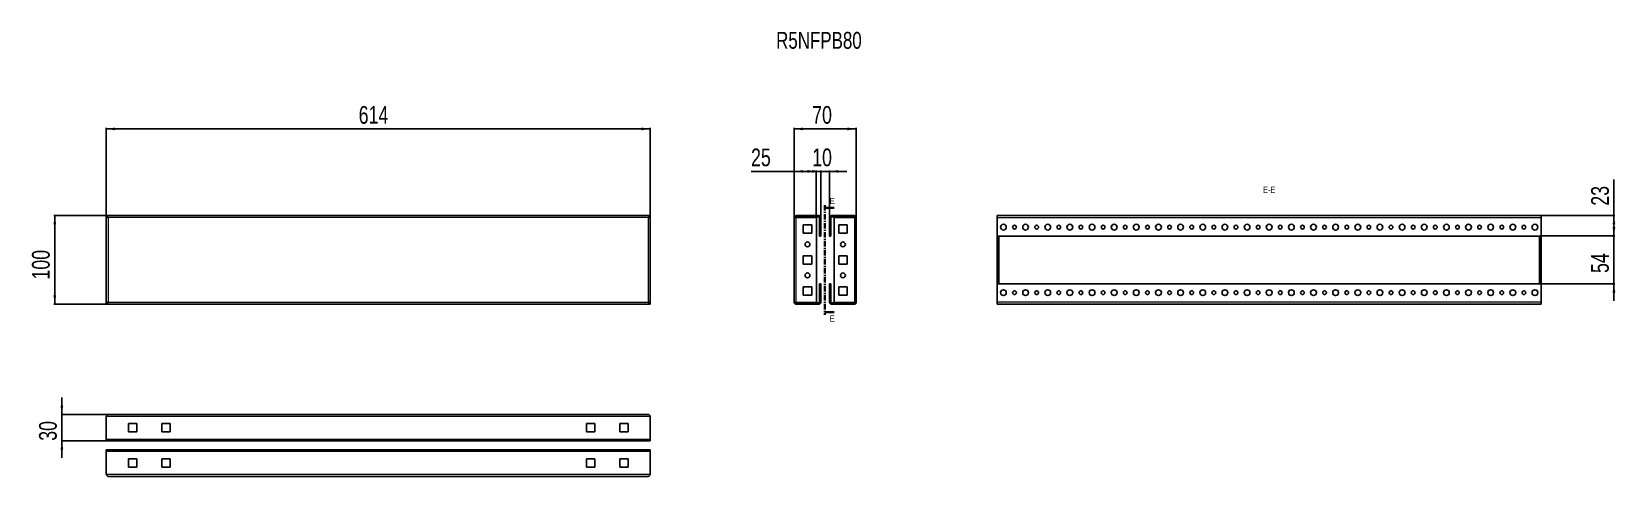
# Model space of a CAD drawing. Header units: millimetres. Extents: x -214 to 1574, y 38 to 540.
import ezdxf

# ---------------------------------------------------------------- set-up
doc = ezdxf.new("R2010")
doc.units = ezdxf.units.MM
doc.linetypes.add('CENTER', pattern=[10.16, 6.35, -1.27, 1.27, -1.27])
doc.layers.add('FORMAT', color=7, linetype='Continuous')
doc.styles.add('SLDTEXTSTYLE0', font='TXT', dxfattribs={"width": 0.75})
doc.dimstyles.new('SLDDIMSTYLE0', dxfattribs={"dimtxt": 20, "dimasz": 10, "dimexe": 0, "dimexo": 0.0625, "dimgap": 5, "dimtad": 2, "dimdec": 1, "dimrnd": 1e-09, "dimzin": 12, "dimdsep": 46, "dimtxsty": 'SLDTEXTSTYLE0', "dimsah": 1, "dimcen": 0.09, "dimadec": 0, "dimazin": 3, "dimtfac": 1, "dimtofl": 0, "dimtmove": 0, "dimatfit": 3, "dimfxl": 0, "dimfrac": 2, "dimtolj": 1, "dimtzin": 12, "dimarcsym": 0})
doc.dimstyles.new('SLDDIMSTYLE1', dxfattribs={"dimtxt": 20, "dimasz": 10, "dimexe": 0, "dimexo": 0.0625, "dimgap": 5, "dimtad": 2, "dimdec": 1, "dimrnd": 1e-09, "dimzin": 12, "dimdsep": 46, "dimtxsty": 'SLDTEXTSTYLE0', "dimsah": 1, "dimcen": 0.09, "dimadec": 0, "dimazin": 3, "dimtfac": 1, "dimtmove": 0, "dimatfit": 0, "dimfxl": 0, "dimfrac": 2, "dimtolj": 1, "dimtzin": 12, "dimarcsym": 0})

# ---------------------------------------------------------------- blocks, each defined once
blk = doc.blocks.new('_D')
at = {"layer": 'FORMAT'}
for p, q in [((-129.8, 330.6), (-129.8, 431.6)), ((-129.8, 430.6), (484.2, 430.6)), ((484.2, 330.6), (484.2, 431.6))]:
    blk.add_line(p, q, dxfattribs=at)
for points in [[(-129.8, 430.6), (-119.8, 429), (-119.8, 432.1)], [(484.2, 430.6), (474.2, 432.1), (474.2, 429)]]:
    blk.add_solid(points, dxfattribs=at)
at = {"layer": 'FORMAT', "insert": (155.1, 456.4), "char_height": 20, "attachment_point": 1, "style": 'SLDTEXTSTYLE0'}
blk.add_mtext('614', dxfattribs=at)
blk = doc.blocks.new('_D_1')
at = {"layer": 'FORMAT'}
for p, q in [((-129.8, 332.6), (-188.9, 332.6)), ((-187.9, 332.6), (-187.9, 232.6)), ((-129.8, 232.6), (-188.9, 232.6))]:
    blk.add_line(p, q, dxfattribs=at)
for points in [[(-187.9, 332.6), (-189.5, 322.6), (-186.4, 322.6)], [(-187.9, 232.6), (-186.4, 242.6), (-189.5, 242.6)]]:
    blk.add_solid(points, dxfattribs=at)
at = {"layer": 'FORMAT', "insert": (-213.7, 260.4), "char_height": 20, "attachment_point": 1, "rotation": 90, "style": 'SLDTEXTSTYLE0'}
blk.add_mtext('100', dxfattribs=at)
blk = doc.blocks.new('_D_2')
at = {"layer": 'FORMAT'}
for p, q in [((646.7, 330.5), (646.7, 431.6)), ((646.7, 430.6), (716.7, 430.6)), ((716.7, 330.5), (716.7, 431.6))]:
    blk.add_line(p, q, dxfattribs=at)
for points in [[(646.7, 430.6), (656.7, 429), (656.7, 432.1)], [(716.7, 430.6), (706.7, 432.1), (706.7, 429)]]:
    blk.add_solid(points, dxfattribs=at)
at = {"layer": 'FORMAT', "insert": (667, 456.4), "char_height": 20, "attachment_point": 1, "style": 'SLDTEXTSTYLE0'}
blk.add_mtext('70', dxfattribs=at)
blk = doc.blocks.new('_D_3')
at = {"layer": 'FORMAT'}
for p, q in [((676.7, 382.6), (657.5, 382.6)), ((676.7, 330.5), (676.7, 383.6)), ((676.7, 382.6), (686.7, 382.6)), ((686.7, 330.5), (686.7, 383.6)), ((686.7, 382.6), (706, 382.6))]:
    blk.add_line(p, q, dxfattribs=at)
for points in [[(676.7, 382.6), (666.7, 384.1), (666.7, 381)], [(686.7, 382.6), (696.7, 381), (696.7, 384.1)]]:
    blk.add_solid(points, dxfattribs=at)
at = {"layer": 'FORMAT', "insert": (667, 408.4), "char_height": 20, "attachment_point": 1, "style": 'SLDTEXTSTYLE0'}
blk.add_mtext('10', dxfattribs=at)
blk = doc.blocks.new('_D_4')
at = {"layer": 'FORMAT'}
for p, q in [((646.7, 382.6), (598, 382.6)), ((646.7, 330.5), (646.7, 383.6)), ((671.7, 382.6), (646.7, 382.6)), ((671.7, 330.6), (671.7, 383.6))]:
    blk.add_line(p, q, dxfattribs=at)
for points in [[(646.7, 382.6), (656.7, 381), (656.7, 384.1)], [(671.7, 382.6), (661.7, 384.1), (661.7, 381)]]:
    blk.add_solid(points, dxfattribs=at)
at = {"layer": 'FORMAT', "insert": (598, 408.4), "char_height": 20, "attachment_point": 1, "style": 'SLDTEXTSTYLE0'}
blk.add_mtext('25', dxfattribs=at)
blk = doc.blocks.new('_D_5')
at = {"layer": 'FORMAT'}
for p, q in [((-179.9, 108), (-179.9, 127.3)), ((-127.7, 108), (-180.9, 108)), ((-179.9, 108), (-179.9, 78)), ((-129.8, 78), (-180.9, 78)), ((-179.9, 78), (-179.9, 58.8))]:
    blk.add_line(p, q, dxfattribs=at)
for points in [[(-179.9, 108), (-178.4, 118), (-181.5, 118)], [(-179.9, 78), (-181.5, 68), (-178.4, 68)]]:
    blk.add_solid(points, dxfattribs=at)
at = {"layer": 'FORMAT', "insert": (-205.7, 78.2), "char_height": 20, "attachment_point": 1, "rotation": 90, "style": 'SLDTEXTSTYLE0'}
blk.add_mtext('30', dxfattribs=at)
blk = doc.blocks.new('_D_6')
at = {"layer": 'FORMAT'}
for p, q in [((1572.1, 309.6), (1572.1, 328.8)), ((1488.9, 309.6), (1573.1, 309.6)), ((1572.1, 309.6), (1572.1, 255.6)), ((1488.9, 255.6), (1573.1, 255.6)), ((1572.1, 255.6), (1572.1, 236.3))]:
    blk.add_line(p, q, dxfattribs=at)
for points in [[(1572.1, 309.6), (1573.6, 319.6), (1570.5, 319.6)], [(1572.1, 255.6), (1570.5, 245.6), (1573.6, 245.6)]]:
    blk.add_solid(points, dxfattribs=at)
at = {"layer": 'FORMAT', "insert": (1546.3, 267.8), "char_height": 20, "attachment_point": 1, "rotation": 90, "style": 'SLDTEXTSTYLE0'}
blk.add_mtext('54', dxfattribs=at)
blk = doc.blocks.new('_D_7')
at = {"layer": 'FORMAT'}
for p, q in [((1572.1, 332.6), (1572.1, 373.3)), ((1489.9, 332.6), (1573.1, 332.6)), ((1572.1, 332.6), (1572.1, 309.6)), ((1488.9, 309.6), (1573.1, 309.6))]:
    blk.add_line(p, q, dxfattribs=at)
for points in [[(1572.1, 332.6), (1570.5, 322.6), (1573.6, 322.6)], [(1572.1, 309.6), (1573.6, 319.6), (1570.5, 319.6)]]:
    blk.add_solid(points, dxfattribs=at)
at = {"layer": 'FORMAT', "insert": (1546.3, 343.8), "char_height": 20, "attachment_point": 1, "rotation": 90, "style": 'SLDTEXTSTYLE0'}
blk.add_mtext('23', dxfattribs=at)

msp = doc.modelspace()

# ---------------------------------------------------------------- linework, layer by layer
at = {"color": 7, "linetype": 'CENTER', "lineweight": 35}
msp.add_line((681.34, 344.57), (681.34, 220.56), dxfattribs=at)
at = {"color": 7, "linetype": 'Continuous', "lineweight": 35}
for p, q in [((691.98, 341.57), (681.34, 341.57)), ((691.98, 223.56), (681.34, 223.56))]:
    msp.add_line(p, q, dxfattribs=at)
at = {"color": 7, "linetype": 'Continuous', "lineweight": 25}
for p, q in [((484.22, 332.57), (-129.78, 332.57)), ((-129.78, 331.07), (-129.78, 332.57)), ((-129.78, 331.07), (-129.78, 330.57)), ((-129.78, 330.57), (-129.78, 234.57)), ((-129.78, 330.57), (-128.28, 330.57)), ((484.22, 330.57), (482.72, 330.57)), ((484.22, 332.57), (484.22, 331.07)), ((484.22, 330.57), (484.22, 331.07)), ((484.22, 234.57), (484.22, 330.57)), ((646.73, 234.67), (646.73, 330.47)), ((648.83, 332.57), (648.83, 331.07)), ((648.83, 332.57), (674.63, 332.57)), ((648.83, 331.07), (674.63, 331.07)), ((648.83, 330.57), (671.73, 330.57)), ((656.98, 322.32), (656.98, 312.82)), ((666.48, 322.32), (656.98, 322.32)), ((666.48, 312.82), (666.48, 322.32)), ((671.73, 234.57), (671.73, 330.57)), ((675.23, 330.47), (675.23, 310.57)), ((676.73, 330.47), (676.73, 310.57)), ((686.73, 310.57), (686.73, 330.47)), ((688.23, 310.57), (688.23, 330.47)), ((688.83, 332.57), (714.63, 332.57)), ((688.83, 331.07), (714.63, 331.07)), ((691.73, 234.57), (691.73, 330.57)), ((714.63, 330.57), (691.73, 330.57)), ((696.98, 322.32), (706.48, 322.32)), ((696.98, 312.82), (696.98, 322.32)), ((706.48, 322.32), (706.48, 312.82)), ((714.63, 331.07), (714.63, 332.57)), ((716.73, 330.47), (716.73, 234.67)), ((875.9, 332.57), (1489.9, 332.57)), ((875.9, 330.47), (875.9, 332.57)), ((875.9, 330.47), (875.9, 310.57)), ((1489.9, 332.57), (1489.9, 330.47)), ((1489.9, 310.57), (1489.9, 330.47)), ((656.98, 312.82), (666.48, 312.82)), ((675.23, 310.57), (676.73, 310.57)), ((675.23, 309.57), (675.23, 310.57)), ((676.73, 309.57), (675.23, 309.57)), ((676.73, 310.57), (676.73, 309.57)), ((686.73, 310.57), (688.23, 310.57)), ((686.73, 309.57), (686.73, 310.57)), ((688.23, 309.57), (686.73, 309.57)), ((688.23, 310.57), (688.23, 309.57)), ((706.48, 312.82), (696.98, 312.82)), ((875.9, 310.57), (876.9, 309.57)), ((875.9, 254.57), (875.9, 310.57)), ((876.9, 309.57), (1488.9, 309.57)), ((877.4, 255.57), (877.4, 309.57)), ((1488.4, 255.57), (1488.4, 309.57)), ((1488.9, 309.57), (1489.9, 310.57)), ((1489.9, 254.57), (1489.9, 310.57)), ((656.98, 287.32), (656.98, 277.82)), ((666.48, 287.32), (656.98, 287.32)), ((666.48, 277.82), (666.48, 287.32)), ((696.98, 287.32), (706.48, 287.32)), ((696.98, 277.82), (696.98, 287.32)), ((706.48, 287.32), (706.48, 277.82)), ((656.98, 277.82), (666.48, 277.82)), ((706.48, 277.82), (696.98, 277.82)), ((666.48, 252.32), (656.98, 252.32)), ((656.98, 252.32), (656.98, 242.82)), ((666.48, 242.82), (666.48, 252.32)), ((675.23, 255.57), (676.73, 255.57)), ((675.23, 254.57), (675.23, 255.57)), ((676.73, 254.57), (675.23, 254.57)), ((675.23, 254.57), (675.23, 234.67)), ((676.73, 255.57), (676.73, 254.57)), ((676.73, 254.57), (676.73, 234.67)), ((686.73, 255.57), (688.23, 255.57)), ((686.73, 254.57), (686.73, 255.57)), ((688.23, 254.57), (686.73, 254.57)), ((686.73, 234.67), (686.73, 254.57)), ((688.23, 255.57), (688.23, 254.57)), ((688.23, 234.67), (688.23, 254.57)), ((696.98, 252.32), (706.48, 252.32)), ((696.98, 242.82), (696.98, 252.32)), ((706.48, 252.32), (706.48, 242.82)), ((876.9, 255.57), (875.9, 254.57)), ((875.9, 254.57), (875.9, 234.67)), ((1488.9, 255.57), (876.9, 255.57)), ((1489.9, 254.57), (1488.9, 255.57)), ((1489.9, 234.67), (1489.9, 254.57)), ((-128.28, 234.57), (-129.78, 234.57)), ((-129.78, 234.57), (-129.78, 234.07)), ((-129.78, 234.07), (-129.78, 232.57)), ((-129.78, 232.57), (484.22, 232.57)), ((482.72, 234.57), (484.22, 234.57)), ((484.22, 234.07), (484.22, 234.57)), ((484.22, 232.57), (484.22, 234.07)), ((648.83, 234.57), (671.73, 234.57)), ((648.83, 232.57), (648.83, 234.07)), ((674.63, 234.07), (648.83, 234.07)), ((674.63, 232.57), (648.83, 232.57)), ((656.98, 242.82), (666.48, 242.82)), ((714.63, 234.07), (688.83, 234.07)), ((714.63, 232.57), (688.83, 232.57)), ((714.63, 234.57), (691.73, 234.57)), ((706.48, 242.82), (696.98, 242.82)), ((714.63, 234.07), (714.63, 232.57)), ((875.9, 232.57), (875.9, 234.67)), ((1489.9, 232.57), (875.9, 232.57)), ((1489.9, 234.67), (1489.9, 232.57)), ((-127.68, 108.02), (482.12, 108.02)), ((-129.78, 105.92), (-129.78, 80.12)), ((-104.78, 97.77), (-95.28, 97.77)), ((-104.78, 88.27), (-104.78, 97.77)), ((-95.28, 97.77), (-95.28, 88.27)), ((-67.28, 97.77), (-57.78, 97.77)), ((-67.28, 88.27), (-67.28, 97.77)), ((-57.78, 97.77), (-57.78, 88.27)), ((421.72, 97.77), (412.22, 97.77)), ((412.22, 97.77), (412.22, 88.27)), ((421.72, 88.27), (421.72, 97.77)), ((449.72, 97.77), (449.72, 88.27)), ((459.22, 97.77), (449.72, 97.77)), ((459.22, 88.27), (459.22, 97.77)), ((484.22, 80.12), (484.22, 105.92)), ((-129.78, 78.02), (-129.78, 80.12)), ((-129.78, 78.02), (484.22, 78.02)), ((-95.28, 88.27), (-104.78, 88.27)), ((-57.78, 88.27), (-67.28, 88.27)), ((412.22, 88.27), (421.72, 88.27)), ((449.72, 88.27), (459.22, 88.27)), ((484.22, 80.12), (484.22, 78.02)), ((-129.78, 65.92), (-129.78, 68.02)), ((484.22, 68.02), (-129.78, 68.02)), ((-129.78, 65.92), (-129.78, 40.12)), ((-95.28, 57.77), (-104.78, 57.77)), ((-104.78, 57.77), (-104.78, 48.27)), ((-95.28, 48.27), (-95.28, 57.77)), ((-57.78, 57.77), (-67.28, 57.77)), ((-67.28, 57.77), (-67.28, 48.27)), ((-57.78, 48.27), (-57.78, 57.77)), ((412.22, 48.27), (412.22, 57.77)), ((412.22, 57.77), (421.72, 57.77)), ((421.72, 57.77), (421.72, 48.27)), ((449.72, 57.77), (459.22, 57.77)), ((449.72, 48.27), (449.72, 57.77)), ((459.22, 57.77), (459.22, 48.27)), ((484.22, 68.02), (484.22, 65.92)), ((484.22, 40.12), (484.22, 65.92)), ((482.12, 38.02), (-127.68, 38.02)), ((-104.78, 48.27), (-95.28, 48.27)), ((-67.28, 48.27), (-57.78, 48.27)), ((421.72, 48.27), (412.22, 48.27)), ((459.22, 48.27), (449.72, 48.27))]:
    msp.add_line(p, q, dxfattribs=at)
at = {"color": 8, "linetype": 'Continuous', "lineweight": 18}
for p, q in [((482.12, 330.47), (-127.68, 330.47)), ((-127.68, 330.47), (-127.68, 234.67)), ((482.12, 234.67), (482.12, 330.47)), ((648.83, 234.57), (648.83, 330.57)), ((674.63, 331.07), (674.63, 332.57)), ((675.23, 330.47), (676.73, 330.47)), ((688.23, 330.47), (686.73, 330.47)), ((688.83, 331.07), (688.83, 332.57)), ((714.63, 330.57), (714.63, 234.57)), ((875.9, 330.47), (1489.9, 330.47)), ((878, 255.57), (878, 309.57)), ((1487.8, 309.57), (1487.8, 255.57)), ((-127.68, 234.67), (482.12, 234.67)), ((674.63, 234.07), (674.63, 232.57)), ((675.23, 234.67), (676.73, 234.67)), ((688.23, 234.67), (686.73, 234.67)), ((688.83, 234.07), (688.83, 232.57)), ((1489.9, 234.67), (875.9, 234.67)), ((-129.78, 105.92), (484.22, 105.92)), ((-129.78, 80.12), (484.22, 80.12)), ((484.22, 65.92), (-129.78, 65.92)), ((484.22, 40.12), (-129.78, 40.12))]:
    msp.add_line(p, q, dxfattribs=at)
at = {"color": 7, "linetype": 'Continuous', "lineweight": 25}
for centre, radius in [((882.9, 319.57), 3.25), ((907.9, 319.57), 3.25), ((932.9, 319.57), 3.25), ((957.9, 319.57), 3.25), ((982.9, 319.57), 3.25), ((1007.9, 319.57), 3.25), ((1032.9, 319.57), 3.25), ((1057.9, 319.57), 3.25), ((1082.9, 319.57), 3.25), ((1107.9, 319.57), 3.25), ((1132.9, 319.57), 3.25), ((1157.9, 319.57), 3.25), ((1182.9, 319.57), 3.25), ((1207.9, 319.57), 3.25), ((1232.9, 319.57), 3.25), ((1257.9, 319.57), 3.25), ((1282.9, 319.57), 3.25), ((1307.9, 319.57), 3.25), ((1332.9, 319.57), 3.25), ((1357.9, 319.57), 3.25), ((1382.9, 319.57), 3.25), ((1407.9, 319.57), 3.25), ((1432.9, 319.57), 3.25), ((1457.9, 319.57), 3.25), ((1482.9, 319.57), 3.25), ((895.4, 319.57), 2.1), ((920.4, 319.57), 2.1), ((945.4, 319.57), 2.1), ((970.4, 319.57), 2.1), ((995.4, 319.57), 2.1), ((1020.4, 319.57), 2.1), ((1045.4, 319.57), 2.1), ((1070.4, 319.57), 2.1), ((1095.4, 319.57), 2.1), ((1120.4, 319.57), 2.1), ((1145.4, 319.57), 2.1), ((1170.4, 319.57), 2.1), ((1195.4, 319.57), 2.1), ((1220.4, 319.57), 2.1), ((1245.4, 319.57), 2.1), ((1270.4, 319.57), 2.1), ((1295.4, 319.57), 2.1), ((1320.4, 319.57), 2.1), ((1345.4, 319.57), 2.1), ((1370.4, 319.57), 2.1), ((1395.4, 319.57), 2.1), ((1420.4, 319.57), 2.1), ((1445.4, 319.57), 2.1), ((1470.4, 319.57), 2.1), ((661.73, 300.07), 2.75), ((701.73, 300.07), 2.75), ((661.73, 265.07), 2.75), ((701.73, 265.07), 2.75), ((882.9, 245.57), 3.25), ((895.4, 245.57), 2.1), ((907.9, 245.57), 3.25), ((920.4, 245.57), 2.1), ((932.9, 245.57), 3.25), ((945.4, 245.57), 2.1), ((957.9, 245.57), 3.25), ((970.4, 245.57), 2.1), ((982.9, 245.57), 3.25), ((995.4, 245.57), 2.1), ((1007.9, 245.57), 3.25), ((1020.4, 245.57), 2.1), ((1032.9, 245.57), 3.25), ((1045.4, 245.57), 2.1), ((1057.9, 245.57), 3.25), ((1070.4, 245.57), 2.1), ((1082.9, 245.57), 3.25), ((1095.4, 245.57), 2.1), ((1107.9, 245.57), 3.25), ((1120.4, 245.57), 2.1), ((1132.9, 245.57), 3.25), ((1145.4, 245.57), 2.1), ((1157.9, 245.57), 3.25), ((1170.4, 245.57), 2.1), ((1182.9, 245.57), 3.25), ((1195.4, 245.57), 2.1), ((1207.9, 245.57), 3.25), ((1220.4, 245.57), 2.1), ((1232.9, 245.57), 3.25), ((1245.4, 245.57), 2.1), ((1257.9, 245.57), 3.25), ((1270.4, 245.57), 2.1), ((1282.9, 245.57), 3.25), ((1295.4, 245.57), 2.1), ((1307.9, 245.57), 3.25), ((1320.4, 245.57), 2.1), ((1332.9, 245.57), 3.25), ((1345.4, 245.57), 2.1), ((1357.9, 245.57), 3.25), ((1370.4, 245.57), 2.1), ((1382.9, 245.57), 3.25), ((1395.4, 245.57), 2.1), ((1407.9, 245.57), 3.25), ((1420.4, 245.57), 2.1), ((1432.9, 245.57), 3.25), ((1445.4, 245.57), 2.1), ((1457.9, 245.57), 3.25), ((1470.4, 245.57), 2.1), ((1482.9, 245.57), 3.25)]:
    msp.add_circle(centre, radius, dxfattribs=at)
for centre, radius, start, end in [((674.63, 330.47), 2.1, 0, 90), ((674.63, 330.47), 0.6, 0, 90), ((688.83, 330.47), 2.1, 90, 180), ((688.83, 330.47), 0.6, 90, 180), ((674.63, 234.67), 0.6, 270, 0), ((674.63, 234.67), 2.1, 270, 0), ((688.83, 234.67), 2.1, 180, 270), ((688.83, 234.67), 0.6, 180, 270)]:
    msp.add_arc(centre, radius, start, end, dxfattribs=at)
for points, knots in [([(-127.68, 330.47), (-127.86, 330.75), (-128.22, 331.31), (-128.75, 332.01), (-129.27, 332.48), (-129.62, 332.54), (-129.78, 332.57)], [0, 0, 0, 0, 0.2547527, 0.5096447, 0.7645377, 1, 1, 1, 1]), ([(-127.68, 330.47), (-127.86, 330.55), (-128.23, 330.71), (-128.92, 330.98), (-129.44, 331.03), (-129.78, 331.07)], [0, 0, 0, 0, 0.2598775, 0.5197391, 1, 1, 1, 1]), ([(716.73, 330.47), (716.7, 330.75), (716.64, 331.31), (716.13, 332.01), (715.43, 332.48), (714.89, 332.54), (714.63, 332.57)], [0, 0, 0, 0, 0.2547527, 0.5096447, 0.7645377, 1, 1, 1, 1]), ([(715.23, 330.47), (715.22, 330.55), (715.2, 330.71), (715.01, 330.98), (714.78, 331.03), (714.63, 331.07)], [0, 0, 0, 0, 0.2598775, 0.5197391, 1, 1, 1, 1]), ([(482.12, 108.02), (482.3, 107.99), (482.65, 107.92), (483.19, 107.42), (483.71, 106.72), (484.06, 106.18), (484.22, 105.92)], [0, 0, 0, 0, 0.2547527, 0.5096447, 0.7645377, 1, 1, 1, 1]), ([(-127.68, 38.02), (-127.86, 38.05), (-128.22, 38.12), (-128.75, 38.62), (-129.27, 39.32), (-129.62, 39.86), (-129.78, 40.12)], [0, 0, 0, 0, 0.2547527, 0.5096447, 0.7645377, 1, 1, 1, 1])]:
    msp.add_open_spline(points, degree=3, knots=knots, dxfattribs=at)
for points in [[(-129.78, 330.57), (-129.75, 330.56), (-129.69, 330.54), (-129.2, 330.52), (-128.51, 330.49), (-127.96, 330.47), (-127.68, 330.47)], [(484.22, 332.57), (484.04, 332.53), (483.69, 332.47), (483.17, 331.99), (482.64, 331.29), (482.29, 330.74), (482.12, 330.47)], [(484.22, 331.07), (483.87, 331.03), (483.17, 330.95), (482.47, 330.63), (482.12, 330.47)], [(482.12, 330.47), (482.39, 330.47), (482.95, 330.49), (483.64, 330.52), (484.13, 330.54), (484.19, 330.56), (484.22, 330.57)], [(648.83, 332.57), (648.56, 332.53), (648.01, 332.47), (647.31, 331.99), (646.83, 331.29), (646.77, 330.74), (646.73, 330.47)], [(646.73, 330.47), (646.77, 330.47), (646.83, 330.49), (647.31, 330.52), (648.01, 330.54), (648.56, 330.56), (648.83, 330.57)], [(648.83, 331.07), (648.67, 331.03), (648.35, 330.95), (648.27, 330.63), (648.23, 330.47)], [(714.63, 330.57), (714.91, 330.56), (715.46, 330.54), (716.15, 330.52), (716.64, 330.49), (716.7, 330.47), (716.73, 330.47)], [(-129.78, 232.57), (-129.61, 232.6), (-129.26, 232.66), (-128.73, 233.15), (-128.21, 233.84), (-127.86, 234.39), (-127.68, 234.67)], [(-127.68, 234.67), (-127.96, 234.66), (-128.51, 234.64), (-129.2, 234.62), (-129.69, 234.59), (-129.75, 234.57), (-129.78, 234.57)], [(-129.78, 234.07), (-129.43, 234.1), (-128.73, 234.18), (-128.03, 234.5), (-127.68, 234.67)], [(482.12, 234.67), (482.29, 234.39), (482.64, 233.84), (483.17, 233.15), (483.69, 232.66), (484.04, 232.6), (484.22, 232.57)], [(482.12, 234.67), (482.47, 234.5), (483.17, 234.18), (483.87, 234.1), (484.22, 234.07)], [(484.22, 234.57), (484.19, 234.57), (484.13, 234.59), (483.64, 234.62), (482.95, 234.64), (482.39, 234.66), (482.12, 234.67)], [(648.83, 234.57), (648.56, 234.57), (648.01, 234.59), (647.31, 234.62), (646.83, 234.64), (646.77, 234.66), (646.73, 234.67)], [(646.73, 234.67), (646.77, 234.39), (646.83, 233.84), (647.31, 233.15), (648.01, 232.66), (648.56, 232.6), (648.83, 232.57)], [(648.23, 234.67), (648.27, 234.5), (648.35, 234.18), (648.67, 234.1), (648.83, 234.07)], [(714.63, 232.57), (714.91, 232.6), (715.46, 232.66), (716.15, 233.15), (716.64, 233.84), (716.7, 234.39), (716.73, 234.67)], [(714.63, 234.07), (714.8, 234.1), (715.12, 234.18), (715.2, 234.5), (715.23, 234.67)], [(716.73, 234.67), (716.7, 234.66), (716.64, 234.64), (716.15, 234.62), (715.46, 234.59), (714.91, 234.57), (714.63, 234.57)], [(-129.78, 105.92), (-129.61, 106.19), (-129.26, 106.75), (-128.73, 107.44), (-128.21, 107.92), (-127.86, 107.99), (-127.68, 108.02)], [(484.22, 40.12), (484.04, 39.84), (483.69, 39.29), (483.17, 38.6), (482.64, 38.11), (482.29, 38.05), (482.12, 38.02)]]:
    msp.add_open_spline(points, degree=3, dxfattribs=at)
at = {"color": 7, "linetype": 'Continuous', "lineweight": 35}
for points in [[(681.34, 341.57), (688.34, 340.45), (688.34, 342.69)], [(681.34, 223.56), (688.34, 222.44), (688.34, 224.68)]]:
    msp.add_solid(points, dxfattribs=at)

# ---------------------------------------------------------------- texts
at = {"color": 7, "linetype": 'Continuous', "char_height": 7, "attachment_point": 1, "style": 'SLDTEXTSTYLE0'}
for insert in [(686.97, 352.68), (686.97, 219.86)]:
    msp.add_mtext('E', dxfattribs=dict(at, insert=insert))
at = {"layer": 'FORMAT', "style": 'SLDTEXTSTYLE0'}
for s, insert, char_height, attachment_point in [('R5NFPB80', (626.3, 540.18), 19.05, 1), ('E-E', (1182.99, 365.26), 7, 2)]:
    msp.add_mtext(s, dxfattribs=dict(at, insert=insert, char_height=char_height, attachment_point=attachment_point))

# ---------------------------------------------------------------- dimensions: what is measured, and where the dimension line sits
at = {"layer": 'FORMAT'}
for base, p1, p2, dimstyle, picture, middle in [((484.22, 430.57), (-129.78, 330.57), (484.22, 330.57), 'SLDDIMSTYLE0', '_D', (177.22, 430.57)), ((716.73, 430.57), (646.73, 330.47), (716.73, 330.47), 'SLDDIMSTYLE0', '_D_2', (681.73, 430.57)), ((646.73, 382.57), (671.73, 330.57), (646.73, 330.47), 'SLDDIMSTYLE0', '_D_4', (612.73, 382.57)), ((686.73, 382.57), (676.73, 330.47), (686.73, 330.47), 'SLDDIMSTYLE1', '_D_3', (681.73, 382.57))]:
    dim = msp.add_linear_dim(base=base, p1=p1, p2=p2, dimstyle=dimstyle, dxfattribs=at)
    dim.commit()
    dim.dimension.update_dxf_attribs({"geometry": picture, "text_midpoint": middle, "dimtype": 160})
for base, p1, p2, dimstyle, picture, middle in [((1572.07, 309.57), (1489.9, 332.57), (1488.9, 309.57), 'SLDDIMSTYLE0', '_D_7', (1572.07, 358.57)), ((-187.95, 232.57), (-129.78, 332.57), (-129.78, 232.57), 'SLDDIMSTYLE0', '_D_1', (-187.95, 282.57)), ((1572.07, 255.57), (1488.9, 309.57), (1488.9, 255.57), 'SLDDIMSTYLE1', '_D_6', (1572.07, 282.57)), ((-179.95, 78.02), (-127.68, 108.02), (-129.78, 78.02), 'SLDDIMSTYLE1', '_D_5', (-179.95, 93.02))]:
    dim = msp.add_linear_dim(base=base, p1=p1, p2=p2, angle=90, dimstyle=dimstyle, dxfattribs=at)
    dim.commit()
    dim.dimension.update_dxf_attribs({"geometry": picture, "text_midpoint": middle, "dimtype": 160})

doc.saveas('drawing.dxf')
